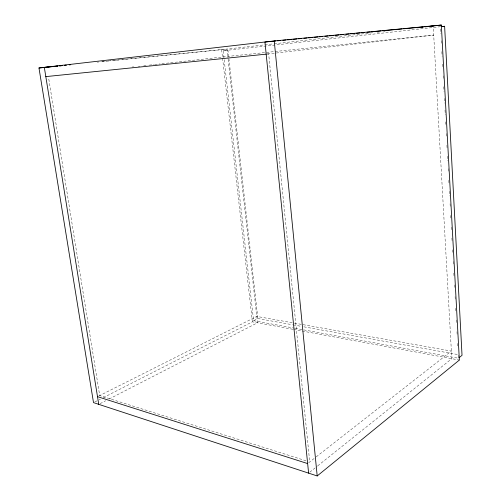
<?xml version="1.0" encoding="UTF-8"?>
<svg xmlns="http://www.w3.org/2000/svg" width="501" height="501" viewBox="0 0 501 501"><rect width="100%" height="100%" fill="white"/><g stroke="black" fill="none" stroke-linecap="round" stroke-linejoin="round"><path stroke-width="0.38" stroke-dasharray="2.5 1.88" d="M309.831 472.161L317.146 466.318M317.753 465.83L451.808 358.672L433.196 25.964M308.679 462.761L315.63 457.325M316.244 456.843L451.388 351.076L292.953 322.863M100.131 403.624L105.68 400.775M109.149 398.996L257.514 322.776L228.074 59.168M440.517 26.691L223.177 50.726L253.612 320.696L257.871 318.536L292.409 324.754M94.908 401.908L98.39 400.142M99.085 399.785L100.482 399.078M103.269 397.662L252.41 321.83L292.841 329.301M98.904 395.959L256.806 316.425L292.183 322.725M267.415 54.014L275.481 53.1M276.258 53.012L433.703 35.07L227.767 56.431L160.896 63.846M112.03 60.652L221.617 49.655L264.165 44.89M264.941 44.802L273.471 43.85M274.241 43.762L374.266 32.559M377.372 32.214L379.695 31.951M383.572 31.519L385.125 31.344M132.126 67.04L133.679 66.865M138.345 66.351L139.904 66.176M143.787 65.744L146.123 65.487M149.235 65.143L153.901 64.623M154.677 64.535L160.12 63.934M223.177 50.726L227.968 50.238L257.871 318.536M267.102 54.033L268.661 53.876L309.718 461.953M101.828 61.604L104.158 61.372M108.047 60.978L110.377 60.746M113.483 60.433L226.947 49.054L227.986 58.392M97.263 62.137L98.816 61.98M101.922 61.667L105.035 61.354M105.811 61.279L111.253 60.734M293.173 324.892L300.85 326.276M303.919 326.834L457.426 354.489M253.612 320.696L294.425 328.174M295.195 328.318L458.421 358.234L458.258 355.115M293.611 329.445L459.354 360.069M305.992 460.776L99.693 395.558L48.603 77.874M221.617 49.655L222.5 57.427M222.588 58.21L252.41 321.83M440.648 29.027L440.899 33.711M441.275 40.731L441.487 44.633M441.869 51.653L442.12 56.331M442.54 64.134L442.752 68.036M443.172 75.833L443.385 79.734M443.761 86.754L444.018 91.439M444.393 98.459L444.65 103.137M445.026 110.157L445.283 114.842M445.658 121.862L445.871 125.764M446.291 133.567L446.504 137.462M446.923 145.265L447.136 149.166M447.512 156.187L447.762 160.865M448.188 168.668L448.395 172.569M448.821 180.373L449.028 184.268M449.41 191.294L449.66 195.972M450.08 203.775L450.293 207.677M450.712 215.474L450.881 218.599M451.345 227.178L451.514 230.297M451.933 238.1L452.146 242.002M452.566 249.799L452.779 253.7M453.198 261.503L453.411 265.405M453.831 273.202L454.044 277.103M454.463 284.906L454.676 288.808M455.096 296.605L455.265 299.73M455.728 308.309L455.897 311.428M456.361 320.007L456.53 323.132M456.993 331.712L457.162 334.831M457.626 343.417L457.795 346.535"/><path stroke-width="0.75" d="M317.196 475.95L459.354 360.069L441.343 25.05L274.235 40.944L38.972 67.986L93.512 402.622L317.196 475.95L274.235 40.944M459.022 357.752L462.028 355.315L444.625 26.284L441.206 26.622M416.913 27.787L418.467 27.611M421.566 27.267L423.12 27.092M425.443 26.829L428.543 26.484M430.096 26.309L441.343 25.05M441.519 26.628L444.625 26.284M45.81 76.615L266.175 54.158M57.534 66.044L44.32 67.372L98.747 404.338M59.087 65.888L62.193 65.581M64.523 65.343L66.082 65.186M69.188 64.879L70.741 64.723M38.972 67.986L53.739 66.501M55.292 66.345L57.621 66.113M59.957 65.882L61.51 65.725M64.616 65.412L66.17 65.255M275.851 40.969L264.948 42.015L308.616 473.138M277.41 40.825L280.522 40.525M282.858 40.305L285.977 40.005M287.536 39.855L291.432 39.485M292.985 39.335L296.88 38.965M298.439 38.815L301.558 38.521M303.894 38.295L307.007 38.001M308.566 37.851L312.461 37.481M314.021 37.331L317.916 36.961M319.469 36.811L322.588 36.51M324.924 36.291L328.042 35.991M329.595 35.847L333.491 35.471M335.05 35.327L338.945 34.951M340.505 34.807L343.617 34.506M345.953 34.287L349.072 33.987M350.631 33.836L354.526 33.467M356.079 33.316L359.975 32.947M361.534 32.797L364.653 32.502M366.989 32.277L370.101 31.983M371.661 31.832L381.01 30.943M382.564 30.793L402.04 28.933M403.599 28.789L423.069 26.929M424.629 26.778L433.196 25.964M97.507 396.66L307.645 463.575"/></g></svg>
